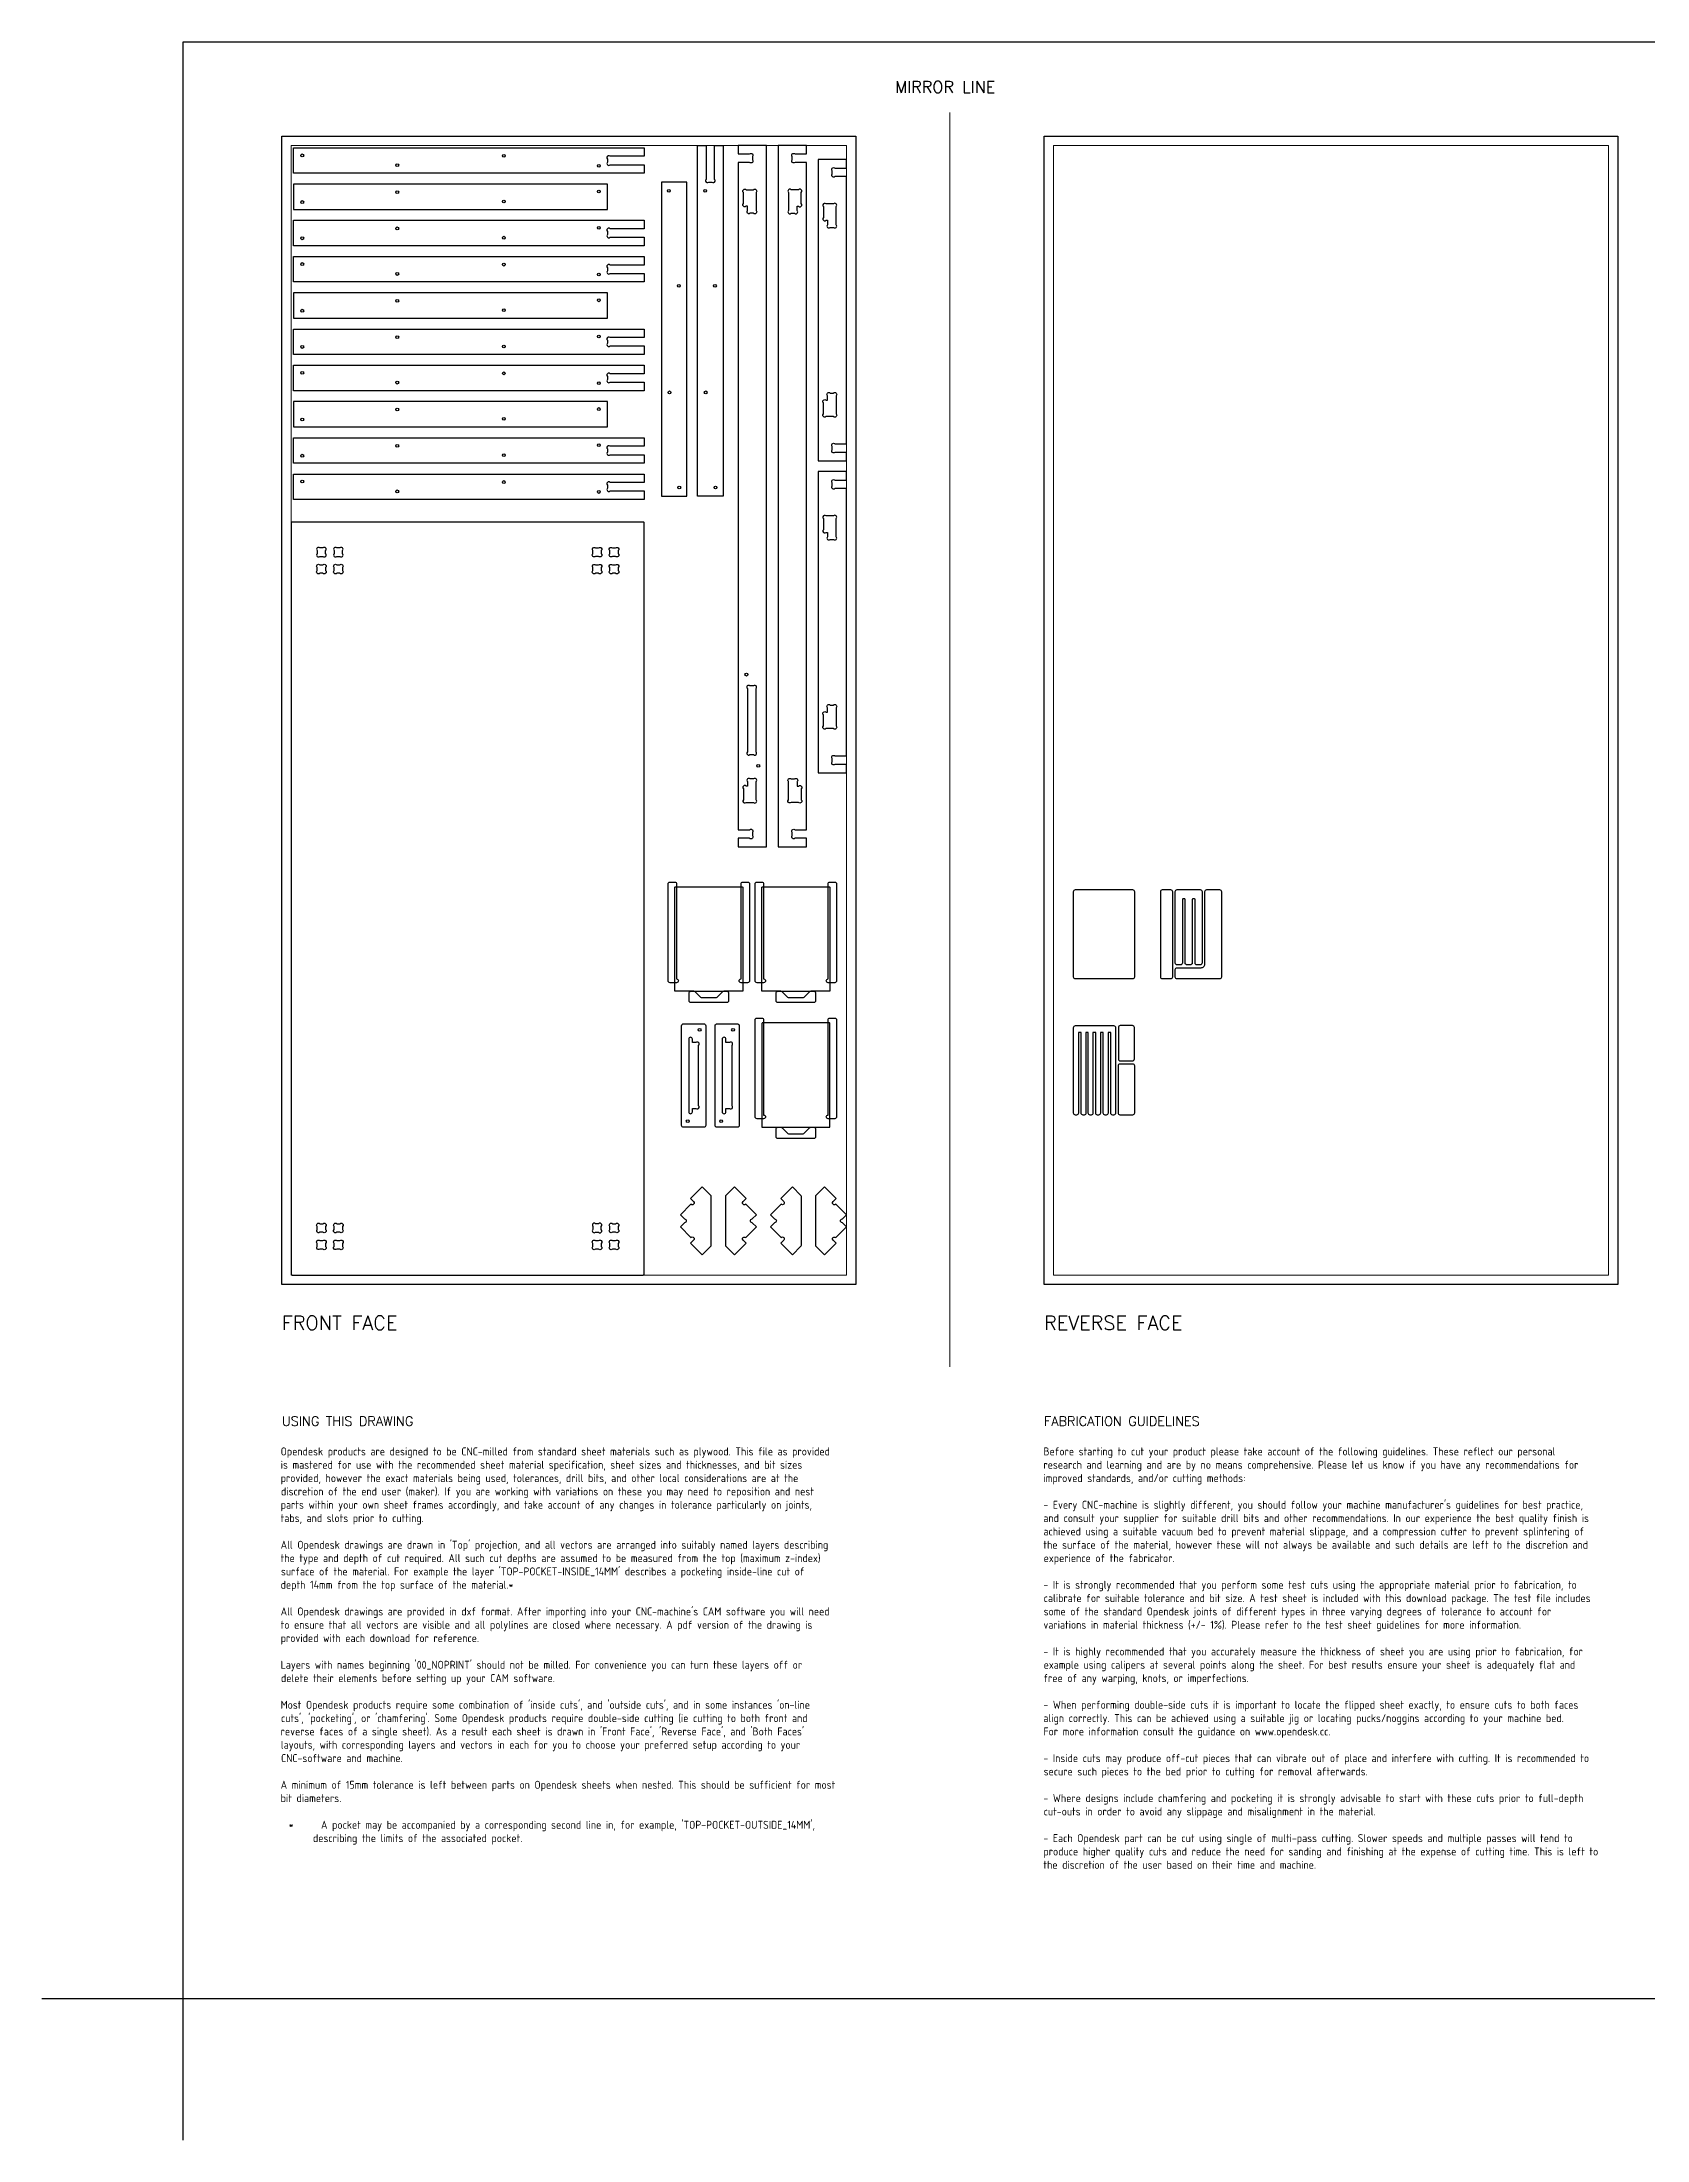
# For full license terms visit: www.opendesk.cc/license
# Model space of a CAD drawing. Header units: millimetres. Extents: x -300 to 5880, y -300 to 4158.
# Drawn here: x -300 to 3112, y -300 to 4158 of the extents above; entities that cross this region are included whole.
import ezdxf
from ezdxf.enums import TextEntityAlignment as Align

# ---------------------------------------------------------------- set-up
doc = ezdxf.new("R2010")
doc.units = ezdxf.units.MM
doc.layers.add('00-NOPRINT_TEXT', color=7, linetype='Continuous', lineweight=25)
doc.layers.add('00_NOPRINT_TOLERANCE', color=7, linetype='Continuous', lineweight=5)
for name, color, linetype, lineweight, true_color in [('BOARD_$TH-NOMINAL', 3, 'Continuous', 30, 0x00ff00), ('REV-POCKET-INSIDE_14.0MM', 206, 'Continuous', 25, 0x531780), ('REV-POCKET-INSIDE_15.0MM', 226, 'Continuous', 25, 0x80176a), ('REV-POCKET-INSIDE_5.0MM', 196, 'Continuous', 25, 0x4a1780), ('TOP-CUT-INSIDE_18MM', 1, 'Continuous', 25, 0xff1c00), ('TOP-CUT-OUTSIDE_18MM', 220, 'Continuous', 25, 0xff00d1), ('TOP-HOLE-6.0MM-DIAM_18MM', 3, 'Continuous', 25, 0x00ff0c), ('TOP-HOLE-6.0MM-DIAM_8.0MM', 60, 'Continuous', 25, 0xadff00), ('TOP-POCKET-INSIDE_13MM', 5, 'Continuous', 25, 0x000fff), ('TOP-POCKET-INSIDE_9.0MM', 60, 'Continuous', 25, 0xb0ff00)]:
    doc.layers.add(name, color=color, linetype=linetype, lineweight=lineweight, true_color=true_color)
doc.styles.add('OD-ISOCP-17', font='isocp.shx', dxfattribs={"height": 17})
doc.styles.add('OD-SIMPLEX-20', font='simplex.shx', dxfattribs={"height": 20})
doc.styles.add('OD-SIMPLEX-25', font='simplex.shx', dxfattribs={"height": 25})
doc.styles.add('OD-SIMPLEX-30', font='simplex.shx', dxfattribs={"height": 30})

# ---------------------------------------------------------------- blocks, each defined once
blk = doc.blocks.new('*U5')
at = {"layer": '00-NOPRINT_TEXT', "style": 'OD-SIMPLEX-25'}
blk.add_text('MIRROR LINE', height=25, dxfattribs=at).set_placement((1513.3, 4049.9))

msp = doc.modelspace()

# ---------------------------------------------------------------- linework, layer by layer
at = {"layer": '00-NOPRINT_TEXT', "flags": 128}
msp.add_lwpolyline([(0, 4158), (5880, 4158), (5880, 0), (0, 0)], close=True, dxfattribs=at)
msp.add_lwpolyline([(0, -300), (0, 0), (-300, 0)], dxfattribs=at)
at = {"layer": '00_NOPRINT_TOLERANCE'}
msp.add_line((1630, 1343.2), (1630, 4008), dxfattribs=at)
at = {"layer": '00_NOPRINT_TOLERANCE', "flags": 128}
for points in [[(210, 3958), (1430, 3958), (1430, 1518), (210, 1518)], [(230, 3938), (1410, 3938), (1410, 1538), (230, 1538)], [(1830, 3958), (3050, 3958), (3050, 1518), (1830, 1518)], [(1850, 3938), (3030, 3938), (3030, 1538), (1850, 1538)]]:
    msp.add_lwpolyline(points, close=True, dxfattribs=at)
at = {"layer": 'BOARD_$TH-NOMINAL', "flags": 128}
for points in [[(210, 3958), (1430, 3958), (1430, 1518), (210, 1518)], [(1830, 3958), (3050, 3958), (3050, 1518), (1830, 1518)]]:
    msp.add_lwpolyline(points, close=True, dxfattribs=at)
at = {"layer": 'REV-POCKET-INSIDE_14.0MM'}
msp.add_lwpolyline([(2022, 2171, -0.414214), (2018, 2167), (1897, 2167, -0.414214), (1893, 2171), (1893, 2353, -0.414214), (1897, 2357), (2018, 2357, -0.414214), (2022, 2353)], format="xyb", close=True, dxfattribs=at)
at = {"layer": 'REV-POCKET-INSIDE_15.0MM'}
for points in [[(2130, 2336, 0.414214), (2129, 2337), (2125, 2337, 0.414214), (2124, 2336), (2124, 2201, -0.414214), (2120, 2197), (2113, 2197, -0.414214), (2109, 2201), (2109, 2353, -0.414214), (2113, 2357), (2162, 2357, -0.414214), (2166, 2353), (2166, 2201, -0.414214), (2162, 2197), (2155, 2197, -0.414214), (2151, 2201), (2151, 2336, 0.414214), (2150, 2337), (2146, 2337, 0.414214), (2145, 2336), (2145, 2201, -0.414214), (2141, 2197), (2134, 2197, -0.414214), (2130, 2201)], [(2203, 2167), (2113, 2167, -0.414214), (2109, 2171), (2109, 2187, -0.414214), (2113, 2191), (2164, 2191, 0.414214), (2172, 2199), (2172, 2353, -0.414214), (2176, 2357), (2203, 2357, -0.414214), (2207, 2353), (2207, 2171, -0.414214)], [(1982, 2064), (1982, 1882, -0.414214), (1978, 1878), (1976, 1878, -0.414214), (1972, 1882), (1972, 2053), (1966, 2053), (1966, 1882, -0.414214), (1962, 1878), (1960, 1878, -0.414214), (1956, 1882), (1956, 2053), (1950, 2053), (1950, 1882, -0.414214), (1946, 1878), (1944, 1878, -0.414214), (1940, 1882), (1940, 2053), (1934, 2053), (1934, 1882, -0.414214), (1930, 1878), (1928, 1878, -0.414214), (1924, 1882), (1924, 2053), (1919, 2053), (1919, 1882, -0.414214), (1915, 1878), (1913, 1878, -0.414214), (1909, 1882), (1909, 2053), (1903, 2053), (1903, 1882, -0.414214), (1899, 1878), (1897, 1878, -0.414214), (1893, 1882), (1893, 2064, -0.414214), (1897, 2068), (1978, 2068, -0.414214)], [(2022, 2064, 0.414214), (2018, 2068), (1992, 2068, 0.414214), (1988, 2064), (1988, 1997, 0.414214), (1992, 1993), (2018, 1993, 0.414214), (2022, 1997)], [(2022, 1983), (2022, 1882, -0.414214), (2018, 1878), (1992, 1878, -0.414214), (1988, 1882), (1988, 1983, -0.414214), (1992, 1987), (2018, 1987, -0.414214)]]:
    msp.add_lwpolyline(points, format="xyb", close=True, dxfattribs=at)
at = {"layer": 'REV-POCKET-INSIDE_5.0MM'}
msp.add_lwpolyline([(2078, 2353, -0.414214), (2082, 2357), (2099, 2357, -0.414214), (2103, 2353), (2103, 2171, -0.414214), (2099, 2167), (2082, 2167, -0.414214), (2078, 2171)], format="xyb", close=True, dxfattribs=at)
at = {"layer": 'TOP-CUT-INSIDE_18MM'}
for points in [[(290.7, 3083, 1), (285, 3077.3), (285, 3070.7, 1), (290.7, 3065), (297.3, 3065, 1), (303, 3070.7), (303, 3077.3, 1), (297.3, 3083), (290.7, 3083)], [(912.7, 3065, -1), (907, 3070.7), (907, 3077.3, -1), (912.7, 3083), (919.3, 3083, -1), (925, 3077.3), (925, 3070.7, -1), (919.3, 3065), (912.7, 3065)], [(339, 3034.7, -1), (333.3, 3029), (326.7, 3029, -1), (321, 3034.7), (321, 3041.3, -1), (326.7, 3047), (333.3, 3047, -1), (339, 3041.3), (339, 3034.7)], [(1199.4, 2784), (1199.4, 2649.5, 1), (1205, 2643.9), (1212.3, 2643.9, 1), (1218, 2649.5), (1218, 2784, 1), (1212.3, 2789.7), (1205, 2789.7, 1), (1199.4, 2784)], [(1095.9, 1897.6), (1095.9, 2026.1, 1), (1090.2, 2031.8), (1082.7, 2031.8), (1082.7, 2039.1, 1), (1074.7, 2039.1), (1074.7, 1884.6, 1), (1082.7, 1884.6), (1082.7, 1892), (1090.2, 1892, 1), (1095.9, 1897.6)], [(297.3, 1647, -1), (303, 1641.3), (303, 1634.7, -1), (297.3, 1629), (290.7, 1629, -1), (285, 1634.7), (285, 1641.3, -1), (290.7, 1647), (297.3, 1647)], [(339, 1634.7, -1), (333.3, 1629), (326.7, 1629, -1), (321, 1634.7), (321, 1641.3, -1), (326.7, 1647), (333.3, 1647, -1), (339, 1641.3), (339, 1634.7)], [(339, 1598.7, -1), (333.3, 1593), (326.7, 1593, -1), (321, 1598.7), (321, 1605.3, -1), (326.7, 1611), (333.3, 1611, -1), (339, 1605.3), (339, 1598.7)], [(889, 1598.7, -1), (883.3, 1593), (876.7, 1593, -1), (871, 1598.7), (871, 1605.3, -1), (876.7, 1611), (883.3, 1611, -1), (889, 1605.3), (889, 1598.7)], [(907, 1641.3, -1), (912.7, 1647), (919.3, 1647, -1), (925, 1641.3), (925, 1634.7, -1), (919.3, 1629), (912.7, 1629, -1), (907, 1634.7), (907, 1641.3)], [(912.7, 1593, -1), (907, 1598.7), (907, 1605.3, -1), (912.7, 1611), (919.3, 1611, -1), (925, 1605.3), (925, 1598.7, -1), (919.3, 1593), (912.7, 1593)]]:
    msp.add_lwpolyline(points, format="xyb", dxfattribs=at)
for points in [[(333.3, 3083), (326.7, 3083, 1), (321, 3077.3), (321, 3070.7, 1), (326.7, 3065), (333.3, 3065, 1), (339, 3070.7), (339, 3077.3, 1)], [(871, 3070.7), (871, 3077.3, -1), (876.7, 3083), (883.3, 3083, -1), (889, 3077.3), (889, 3070.7, -1), (883.3, 3065), (876.7, 3065, -1)], [(285, 3034.7), (285, 3041.3, -1), (290.7, 3047), (297.3, 3047, -1), (303, 3041.3), (303, 3034.7, -1), (297.3, 3029), (290.7, 3029, -1)], [(876.7, 3047), (883.3, 3047, -1), (889, 3041.3), (889, 3034.7, -1), (883.3, 3029), (876.7, 3029, -1), (871, 3034.7), (871, 3041.3, -1)], [(912.7, 3047), (919.3, 3047, -1), (925, 3041.3), (925, 3034.7, -1), (919.3, 3029), (912.7, 3029, -1), (907, 3034.7), (907, 3041.3, -1)], [(1167, 1897.6), (1167, 2026.1, 1), (1161.3, 2031.8), (1153.9, 2031.8), (1153.9, 2039.1, 1), (1145.9, 2039.1), (1145.9, 1884.6, 1), (1153.9, 1884.6), (1153.9, 1892), (1161.3, 1892, 1)], [(290.7, 1593, -1), (285, 1598.7), (285, 1605.3, -1), (290.7, 1611), (297.3, 1611, -1), (303, 1605.3), (303, 1598.7, -1), (297.3, 1593)], [(876.7, 1629), (883.3, 1629, 1), (889, 1634.7), (889, 1641.3, 1), (883.3, 1647), (876.7, 1647, 1), (871, 1641.3), (871, 1634.7, 1)]]:
    msp.add_lwpolyline(points, format="xyb", close=True, dxfattribs=at)
at = {"layer": 'TOP-CUT-OUTSIDE_18MM'}
for points in [[(907.7, 3915, 1), (902, 3909.3), (902, 3902.7, 1), (907.7, 3897), (980, 3897), (980, 3879), (235, 3879), (235, 3933), (980, 3933), (980, 3915)], [(1385.7, 3872, -1), (1380, 3877.7), (1380, 3884.3, -1), (1385.7, 3890), (1410, 3890), (1410, 3908), (1350, 3908), (1350, 3268), (1410, 3268), (1410, 3286), (1385.7, 3286, -1), (1380, 3291.7), (1380, 3298.3, -1), (1385.7, 3304), (1410, 3304), (1410, 3872)], [(902, 3678.3), (902, 3671.7, 1), (907.7, 3666), (980, 3666), (980, 3648), (235, 3648), (235, 3702), (980, 3702), (980, 3684), (907.7, 3684, 1)], [(907.7, 3453, 1), (902, 3447.3), (902, 3440.7, 1), (907.7, 3435), (980, 3435), (980, 3417), (235, 3417), (235, 3471), (980, 3471), (980, 3453)], [(907.7, 3204), (980, 3204), (980, 3186), (235, 3186), (235, 3240), (980, 3240), (980, 3222), (907.7, 3222, 1), (902, 3216.3), (902, 3209.7, 1)], [(1385.7, 3209, -1), (1380, 3214.7), (1380, 3221.3, -1), (1385.7, 3227), (1410, 3227), (1410, 3245), (1350, 3245), (1350, 2605), (1410, 2605), (1410, 2623), (1385.7, 2623, -1), (1380, 2628.7), (1380, 2635.3, -1), (1385.7, 2641), (1410, 2641), (1410, 3209)], [(980, 3136, 0.414214), (978, 3138), (232, 3138, 0.414214), (230, 3136), (230, 1540, 0.414214), (232, 1538), (978, 1538, 0.414214), (980, 1540)], [(1045, 2361, -0.414214), (1047, 2363), (1188, 2363, -0.414214), (1190, 2361), (1190, 2141), (1149.6, 2141, 0.192582), (1146.8, 2139.9), (1134.2, 2127.8, -0.192582), (1132.1, 2127), (1102.9, 2127, -0.192582), (1100.8, 2127.8), (1088.2, 2139.9, 0.192582), (1085.4, 2141), (1045, 2141)], [(1230, 2361, -0.414214), (1232, 2363), (1373, 2363, -0.414214), (1375, 2361), (1375, 2141), (1334.6, 2141, 0.192582), (1331.8, 2139.9), (1319.2, 2127.8, -0.192582), (1317.1, 2127), (1287.9, 2127, -0.192582), (1285.8, 2127.8), (1273.2, 2139.9, 0.192582), (1270.4, 2141), (1230, 2141)], [(1059.7, 1856), (1059.7, 2067.8, -0.414214), (1063.7, 2071.8), (1106.9, 2071.8, -0.414214), (1110.9, 2067.8), (1110.9, 1856, -0.414214), (1106.9, 1852), (1063.7, 1852, -0.414214)], [(1130.9, 2067.8, -0.414214), (1134.9, 2071.8), (1178, 2071.8, -0.414214), (1182, 2067.8), (1182, 1856, -0.414214), (1178, 1852), (1134.9, 1852, -0.414214), (1130.9, 1856)], [(1375, 2072, 0.414214), (1373, 2074), (1232, 2074, 0.414214), (1230, 2072), (1230, 1852), (1270.4, 1852, -0.192582), (1273.2, 1850.9), (1285.8, 1838.8, 0.192582), (1287.9, 1838), (1317.1, 1838, 0.192582), (1319.2, 1838.8), (1331.8, 1850.9, -0.192582), (1334.6, 1852), (1375, 1852)]]:
    msp.add_lwpolyline(points, format="xyb", close=True, dxfattribs=at)
for points in [[(1117.4, 3860.1), (1124.1, 3860.1, 1), (1129.7, 3865.8), (1129.7, 3938.1), (1147.7, 3938.1), (1147.7, 3193.1), (1093.7, 3193.1), (1093.7, 3938.1), (1111.7, 3938.1), (1111.7, 3865.8, 1), (1117.4, 3860.1)], [(1210, 2471.7, -1), (1204.3, 2466), (1180, 2466), (1180, 2448), (1240, 2448), (1240, 3938), (1180, 3938), (1180, 3920), (1204.3, 3920, -1), (1210, 3914.3), (1210, 3907.7, -1), (1204.3, 3902), (1180, 3902), (1180, 2484), (1204.3, 2484, -1), (1210, 2478.3), (1210, 2471.7)], [(1295, 2478.3, -1), (1300.7, 2484), (1325, 2484), (1325, 3902), (1300.7, 3902, -1), (1295, 3907.7), (1295, 3914.3, -1), (1300.7, 3920), (1325, 3920), (1325, 3938), (1265, 3938), (1265, 2448), (1325, 2448), (1325, 2466), (1300.7, 2466, -1), (1295, 2471.7), (1295, 2478.3)], [(902, 3755.3), (902, 3748.7, 1), (907.7, 3743), (980, 3743), (980, 3725), (235, 3725), (235, 3779), (980, 3779), (980, 3761), (907.7, 3761, 1), (902, 3755.3)], [(902, 3524.3), (902, 3517.7, 1), (907.7, 3512), (980, 3512), (980, 3494), (235, 3494), (235, 3548), (980, 3548), (980, 3530), (907.7, 3530, 1), (902, 3524.3)], [(902, 3293.3), (902, 3286.7, 1), (907.7, 3281), (980, 3281), (980, 3263), (235, 3263), (235, 3317), (980, 3317), (980, 3299), (907.7, 3299, 1), (902, 3293.3)], [(1079.6, 1617.7, -1), (1085.2, 1612.1), (1078.9, 1605.7), (1103.6, 1581), (1121.8, 1599.2, 0.198912), (1122.7, 1601.3), (1122.7, 1704.9, 0.198912), (1121.8, 1707), (1103.6, 1725.2), (1078.9, 1700.5), (1085.2, 1694.1, -1), (1079.6, 1688.4), (1057, 1665.8), (1065.7, 1657.1, -1), (1065.7, 1649.1), (1057, 1640.4), (1079.6, 1617.7)], [(1195.9, 1688.4, -1), (1190.2, 1694.1), (1196.6, 1700.5), (1171.8, 1725.2), (1153.6, 1707, 0.198912), (1152.7, 1704.9), (1152.7, 1601.3, 0.198912), (1153.6, 1599.2), (1171.8, 1581), (1196.6, 1605.7), (1190.2, 1612.1, -1), (1195.9, 1617.7), (1218.5, 1640.4), (1209.8, 1649.1, -1), (1209.8, 1657.1), (1218.5, 1665.8), (1195.9, 1688.4)], [(1271.1, 1617.7, -1), (1276.8, 1612.1), (1270.4, 1605.7), (1295.1, 1581), (1313.4, 1599.2, 0.198912), (1314.2, 1601.3), (1314.2, 1704.9, 0.198912), (1313.4, 1707), (1295.1, 1725.2), (1270.4, 1700.5), (1276.8, 1694.1, -1), (1271.1, 1688.4), (1248.5, 1665.8), (1257.2, 1657.1, -1), (1257.2, 1649.1), (1248.5, 1640.4), (1271.1, 1617.7)], [(1387.4, 1688.4, -1), (1381.7, 1694.1), (1388.1, 1700.5), (1363.3, 1725.2), (1345.1, 1707, 0.198912), (1344.2, 1704.9), (1344.2, 1601.3, 0.198912), (1345.1, 1599.2), (1363.3, 1581), (1388.1, 1605.7), (1381.7, 1612.1, -1), (1387.4, 1617.7), (1410, 1640.4), (1401.3, 1649.1, -1), (1401.3, 1657.1), (1410, 1665.8), (1387.4, 1688.4)]]:
    msp.add_lwpolyline(points, format="xyb", dxfattribs=at)
for points in [[(235, 3856), (235, 3802), (902, 3802), (902, 3856)], [(1070.7, 3860.1), (1016.7, 3860.1), (1016.7, 3193.1), (1070.7, 3193.1)], [(235, 3625), (235, 3571), (902, 3571), (902, 3625)], [(235, 3394), (235, 3340), (902, 3340), (902, 3394)]]:
    msp.add_lwpolyline(points, close=True, dxfattribs=at)
at = {"layer": 'TOP-HOLE-6.0MM-DIAM_18MM'}
for centre in [(455.4, 3838.9), (883.6, 3840.1), (1032.6, 3841.7), (253.4, 3817.9), (681.6, 3819.1), (883.6, 3609.1), (1053.6, 3639.7), (253.4, 3586.9), (455.4, 3607.9), (681.6, 3588.1), (1033.8, 3413.5), (253.4, 3355.9), (455.4, 3376.9), (681.6, 3357.1), (883.6, 3378.1), (1054.8, 3211.5), (1097.9, 2058.8), (1072.7, 1865)]:
    msp.add_circle(centre, 3, dxfattribs=at)
at = {"layer": 'TOP-HOLE-6.0MM-DIAM_8.0MM'}
for centre in [(253.4, 3917.1), (455.4, 3896.1), (681.6, 3915.9), (883.6, 3894.9), (1109.6, 3841.7), (455.4, 3761.9), (681.6, 3742.1), (883.6, 3763.1), (253.4, 3740.9), (253.4, 3686.1), (455.4, 3665.1), (681.6, 3684.9), (883.6, 3663.9), (1130.6, 3639.7), (455.4, 3530.9), (883.6, 3532.1), (253.4, 3509.9), (681.6, 3511.1), (253.4, 3455.1), (455.4, 3434.1), (681.6, 3453.9), (883.6, 3432.9), (1110.8, 3413.5), (455.4, 3299.9), (883.6, 3301.1), (253.4, 3278.9), (681.6, 3280.1), (253.4, 3224.1), (681.6, 3222.9), (1131.8, 3211.5), (455.4, 3203.1), (883.6, 3201.9), (1197.4, 2813.7), (1222.6, 2619.9), (1169, 2058.8), (1143.9, 1865)]:
    msp.add_circle(centre, 3, dxfattribs=at)
at = {"layer": 'TOP-POCKET-INSIDE_13MM'}
for points in [[(1049, 2167, -1), (1049, 2159), (1035, 2159, -0.414214), (1031, 2163), (1031, 2369, -0.414214), (1035, 2373), (1045, 2373, -0.414214), (1049, 2369)], [(1186, 2369, -0.414214), (1190, 2373), (1200, 2373, -0.414214), (1204, 2369), (1204, 2163, -0.414214), (1200, 2159), (1186, 2159, -1), (1186, 2167)], [(1234, 2369), (1234, 2167, -1), (1234, 2159), (1220, 2159, -0.414214), (1216, 2163), (1216, 2369, -0.414214), (1220, 2373), (1230, 2373, -0.414214)], [(1371, 2369, -0.414214), (1375, 2373), (1385, 2373, -0.414214), (1389, 2369), (1389, 2163, -0.414214), (1385, 2159), (1371, 2159, -1), (1371, 2167)], [(1155.6, 2141, -0.414214), (1159.6, 2137), (1159.6, 2121, -0.414214), (1155.6, 2117), (1079.4, 2117, -0.414214), (1075.4, 2121), (1075.4, 2137, -0.414214), (1079.4, 2141)], [(1340.6, 2117), (1264.4, 2117, -0.414214), (1260.4, 2121), (1260.4, 2137, -0.414214), (1264.4, 2141), (1340.6, 2141, -0.414214), (1344.6, 2137), (1344.6, 2121, -0.414214)], [(1234, 2080), (1234, 1878, -1), (1234, 1870), (1220, 1870, -0.414214), (1216, 1874), (1216, 2080, -0.414214), (1220, 2084), (1230, 2084, -0.414214)], [(1371, 2080, -0.414214), (1375, 2084), (1385, 2084, -0.414214), (1389, 2080), (1389, 1874, -0.414214), (1385, 1870), (1371, 1870, -1), (1371, 1878)], [(1344.6, 1848), (1344.6, 1832, -0.414214), (1340.6, 1828), (1264.4, 1828, -0.414214), (1260.4, 1832), (1260.4, 1848, -0.414214), (1264.4, 1852), (1340.6, 1852, -0.414214)]]:
    msp.add_lwpolyline(points, format="xyb", close=True, dxfattribs=at)
at = {"layer": 'TOP-POCKET-INSIDE_9.0MM'}
for points in [[(1191, 3814.7), (1191, 3838.3, -1), (1196.7, 3844), (1212.6, 3844, -1), (1218.3, 3838.3), (1218.3, 3799.7, -1), (1212.6, 3794), (1205.4, 3794, -1), (1199.7, 3799.7), (1199.7, 3809), (1196.7, 3809, -1)], [(1299.6, 3794, 1), (1305.3, 3799.7), (1305.3, 3809), (1308.3, 3809, 1), (1314, 3814.7), (1314, 3838.3, 1), (1308.3, 3844), (1292.4, 3844, 1), (1286.7, 3838.3), (1286.7, 3799.7, 1), (1292.4, 3794)], [(1382.6, 3764, 1), (1388.3, 3769.7), (1388.3, 3808.3, 1), (1382.6, 3814), (1366.7, 3814, 1), (1361, 3808.3), (1361, 3784.7, 1), (1366.7, 3779), (1369.7, 3779), (1369.7, 3769.7, 1), (1375.4, 3764)], [(1366.7, 3397), (1369.7, 3397), (1369.7, 3406.3, -1), (1375.4, 3412), (1382.6, 3412, -1), (1388.3, 3406.3), (1388.3, 3367.7, -1), (1382.6, 3362), (1366.7, 3362, -1), (1361, 3367.7), (1361, 3391.3, -1)], [(1388.3, 3145.3, 1), (1382.6, 3151), (1366.7, 3151, 1), (1361, 3145.3), (1361, 3121.7, 1), (1366.7, 3116), (1369.7, 3116), (1369.7, 3106.7, 1), (1375.4, 3101), (1382.6, 3101, 1), (1388.3, 3106.7)], [(1366.7, 2734), (1369.7, 2734), (1369.7, 2743.3, -1), (1375.4, 2749), (1382.6, 2749, -1), (1388.3, 2743.3), (1388.3, 2704.7, -1), (1382.6, 2699), (1366.7, 2699, -1), (1361, 2704.7), (1361, 2728.3, -1)], [(1191, 2547.7, 1), (1196.7, 2542), (1212.6, 2542, 1), (1218.3, 2547.7), (1218.3, 2586.3, 1), (1212.6, 2592), (1205.4, 2592, 1), (1199.7, 2586.3), (1199.7, 2577), (1196.7, 2577, 1), (1191, 2571.3)], [(1314, 2571.3), (1314, 2547.7, -1), (1308.3, 2542), (1292.4, 2542, -1), (1286.7, 2547.7), (1286.7, 2586.3, -1), (1292.4, 2592), (1299.6, 2592, -1), (1305.3, 2586.3), (1305.3, 2577), (1308.3, 2577, -1)]]:
    msp.add_lwpolyline(points, format="xyb", close=True, dxfattribs=at)

# ---------------------------------------------------------------- block references
at = {"layer": '00-NOPRINT_TEXT'}
msp.add_blockref('*U5', (0, 0), dxfattribs=at)

# ---------------------------------------------------------------- texts
at = {"layer": '00-NOPRINT_TEXT', "color": 7}
for s, height, style, p in [('FRONT FACE', 30, 'OD-SIMPLEX-30', (210, 1451.3)), ('REVERSE FACE', 30, 'OD-SIMPLEX-30', (1830, 1451.3)), ('USING THIS DRAWING', 20, 'OD-SIMPLEX-20', (210, 1237.4)), ('FABRICATION GUIDELINES', 20, 'OD-SIMPLEX-20', (1830, 1237.4))]:
    msp.add_text(s, height=height, rotation=360, dxfattribs=dict(at, style=style)).set_placement(p, align=Align.TOP_LEFT)
at = {"layer": '00-NOPRINT_TEXT', "color": 7, "style": 'OD-ISOCP-17'}
for s, p in [('Opendesk products are designed to be CNC-milled from standard sheet materials such as plywood. This file as provided', (207.4, 1154.7)), ('Before starting to cut your product please take account of the following guidelines. These reflect our personal', (1828.7, 1154.7)), ('is mastered for use with the recommended sheet material specification, sheet sizes and thicknesses, and bit sizes', (207.4, 1126.3)), ('provided, however the exact materials being used, tolerances, drill bits, and other local considerations are at the', (207.4, 1098)), ('research and learning and are by no means comprehensive. Please let us know if you have any recommendations for', (1828.7, 1126.3)), ('improved standards, and/or cutting methods:', (1828.7, 1098)), ('discretion of the end user (maker). If you are working with variations on these you may need to reposition and nest', (208.1, 1069.7)), ('tabs, and slots prior to cutting.', (207.4, 1013)), ('parts within your own sheet frames accordingly, and take account of any changes in tolerance particularly on joints,', (207.4, 1041.3)), ("- Every CNC-machine is slightly different, you should follow your machine manufacturer's guidelines for best practice,", (1828.7, 1041.3)), ('and consult your supplier for suitable drill bits and other recommendations. In our experience the best quality finish is', (1828.7, 1013)), ('achieved using a suitable vacuum bed to prevent material slippage, and a compression cutter to prevent splintering of', (1828.7, 984.7)), ('the type and depth of cut required. All such cut depths are assumed to be measured from the top (maximum z-index)', (207.4, 928)), ("All Opendesk drawings are drawn in 'Top' projection, and all vectors are arranged into suitably named layers describing", (207.4, 956.3)), ('the surface of the material, however these will not always be available and such details are left to the discretion and', (1828.7, 956.3)), ('experience of the fabricator.', (1829.2, 928)), ("surface of the material. For example the layer 'TOP-POCKET-INSIDE_14MM' describes a pocketing inside-line cut of", (208, 899.7)), ('depth 14mm from the top surface of the material.*', (207.4, 871.3)), ('- It is strongly recommended that you perform some test cuts using the appropriate material prior to fabrication, to', (1828.7, 871.3)), ('calibrate for suitable tolerance and bit size. A test sheet is included with this download package. The test file includes', (1829.3, 843)), ('to ensure that all vectors are visible and all polylines are closed where necessary. A pdf version of the drawing is', (207.4, 786.3)), ("All Opendesk drawings are provided in dxf format. After importing into your CNC-machine's CAM software you will need", (207.4, 814.7)), ('variations in material thickness (+/- 1%%%). Please refer to the test sheet guidelines for more information.', (1828.7, 786.3)), ('some of the standard Opendesk joints of different types in three varying degrees of tolerance to account for', (1829.2, 814.7)), ('provided with each download for reference.', (207.4, 758)), ("Layers with names beginning '00_NOPRINT' should not be milled. For convenience you can turn these layers off or", (207.4, 701.3)), ('- It is highly recommended that you accurately measure the thickness of sheet you are using prior to fabrication, for', (1828.7, 729.7)), ('example using calipers at several points along the sheet. For best results ensure your sheet is adequately flat and', (1829.2, 701.3)), ('delete their elements before setting up your CAM software.', (208.1, 673)), ('free of any warping, knots, or imperfections.', (1828.7, 673)), ("Most Opendesk products require some combination of 'inside cuts', and 'outside cuts', and in some instances 'on-line", (207.4, 616.3)), ('- When performing double-side cuts it is important to locate the flipped sheet exactly, to ensure cuts to both faces', (1828.7, 616.3)), ("reverse faces of a single sheet). As a result each sheet is drawn in 'Front Face', 'Reverse Face', and 'Both Faces'", (207.4, 559.7)), ("cuts', 'pocketing', or 'chamfering'. Some Opendesk products require double-side cutting (ie cutting to both front and", (208.1, 588)), ('align correctly. This can be achieved using a suitable jig or locating pucks/noggins according to your machine bed.', (1828.7, 588)), ('layouts, with corresponding layers and vectors in each for you to choose your preferred setup according to your', (207.8, 531.3)), ('For more information consult the guidance on www.opendesk.cc.', (1828.7, 559.7)), ('CNC-software and machine.', (208.2, 503)), ('- Inside cuts may produce off-cut pieces that can vibrate out of place and interfere with cutting. It is recommended to', (1828.7, 503)), ('secure such pieces to the bed prior to cutting for removal afterwards.', (1829.2, 474.7)), ('A minimum of 15mm tolerance is left between parts on Opendesk sheets when nested. This should be sufficient for most', (207.4, 446.3)), ('bit diameters.', (207.4, 418)), ('- Where designs include chamfering and pocketing it is strongly advisable to start with these cuts prior to full-depth', (1828.7, 418)), ('cut-outs in order to avoid any slippage and misalignment in the material.', (1829.3, 389.7)), ("*      A pocket may be accompanied by a corresponding second line in, for example, 'TOP-POCKET-OUTSIDE_14MM',", (224.4, 361.3)), ('describing the limits of the associated pocket.', (276.1, 333)), ('- Each Opendesk part can be cut using single of multi-pass cutting. Slower speeds and multiple passes will tend to', (1828.7, 333)), ('produce higher quality cuts and reduce the need for sanding and finishing at the expense of cutting time. This is left to', (1828.7, 304.7)), ('the discretion of the user based on their time and machine.', (1828.7, 276.3))]:
    msp.add_text(s, height=17, rotation=360, dxfattribs=at).set_placement(p)

doc.saveas('drawing.dxf')
